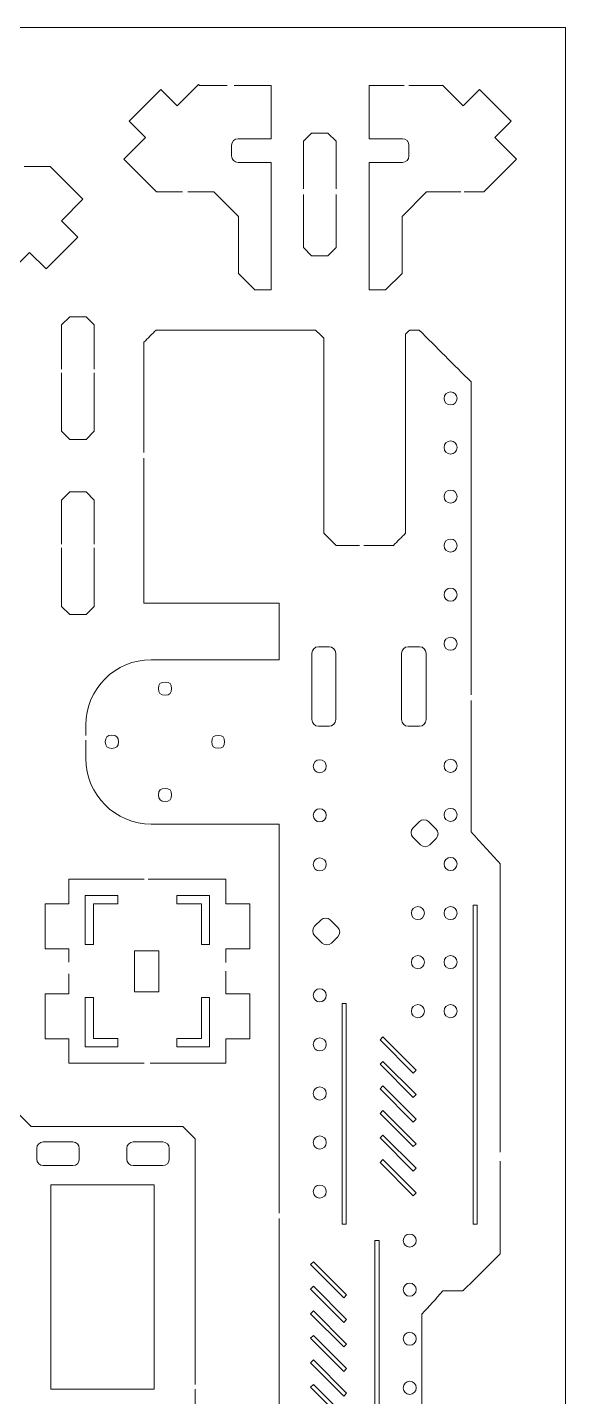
# Model space of a CAD drawing. Header units: inches. Extents: x -99 to 301, y -16 to 251.
# Drawn here: x 235.7 to 301.5, y 83.3 to 250.7 of the extents above; entities that cross this region are included whole.
import ezdxf

# ---------------------------------------------------------------- set-up
doc = ezdxf.new("R2010")
doc.units = ezdxf.units.IN
doc.header["$MEASUREMENT"] = 0
doc.layers.add('_U+68F0_U+52EE_U+934A', color=7, linetype='Continuous')
doc.layers.add('Viewport Boundary', color=7, linetype='Continuous')

# ---------------------------------------------------------------- blocks, each defined once
blk = doc.blocks.new('block 9')
at = {"layer": '_U+68F0_U+52EE_U+934A', "lineweight": 0}
for points in [[(287.44, 206.16), (287.88, 206.16), (288.24, 205.8), (288.24, 205.36), (288.24, 204.92), (287.88, 204.56), (287.44, 204.56), (287, 204.56), (286.64, 204.92), (286.64, 205.36), (286.64, 205.8), (287, 206.16), (287.44, 206.16)], [(287.44, 200.16), (287.88, 200.16), (288.24, 199.8), (288.24, 199.36), (288.24, 198.92), (287.88, 198.56), (287.44, 198.56), (287, 198.56), (286.64, 198.92), (286.64, 199.36), (286.64, 199.8), (287, 200.16), (287.44, 200.16)], [(287.44, 194.16), (287.88, 194.16), (288.24, 193.8), (288.24, 193.36), (288.24, 192.92), (287.88, 192.56), (287.44, 192.56), (287, 192.56), (286.64, 192.92), (286.64, 193.36), (286.64, 193.8), (287, 194.16), (287.44, 194.16)], [(287.44, 188.16), (287.88, 188.16), (288.24, 187.8), (288.24, 187.36), (288.24, 186.92), (287.88, 186.56), (287.44, 186.56), (287, 186.56), (286.64, 186.92), (286.64, 187.36), (286.64, 187.8), (287, 188.16), (287.44, 188.16)], [(287.44, 182.16), (287.88, 182.16), (288.24, 181.8), (288.24, 181.36), (288.24, 180.92), (287.88, 180.56), (287.44, 180.56), (287, 180.56), (286.64, 180.92), (286.64, 181.36), (286.64, 181.8), (287, 182.16), (287.44, 182.16)], [(287.44, 176.16), (287.88, 176.16), (288.24, 175.8), (288.24, 175.36), (288.24, 174.92), (287.88, 174.56), (287.44, 174.56), (287, 174.56), (286.64, 174.92), (286.64, 175.36), (286.64, 175.8), (287, 176.16), (287.44, 176.16)]]:
    blk.add_open_spline(points, degree=3, knots=[0, 0, 0, 0, 1, 1, 1, 2, 2, 2, 3, 3, 3, 4, 4, 4, 4], dxfattribs=at)
blk = doc.blocks.new('block 10')
at = {"layer": '_U+68F0_U+52EE_U+934A', "lineweight": 0}
for points in [[(287.44, 161.23), (287.88, 161.23), (288.24, 160.87), (288.24, 160.43), (288.24, 159.98), (287.88, 159.63), (287.44, 159.63), (287, 159.63), (286.64, 159.98), (286.64, 160.43), (286.64, 160.87), (287, 161.23), (287.44, 161.23)], [(287.44, 155.23), (287.88, 155.23), (288.24, 154.87), (288.24, 154.43), (288.24, 153.98), (287.88, 153.63), (287.44, 153.63), (287, 153.63), (286.64, 153.98), (286.64, 154.43), (286.64, 154.87), (287, 155.23), (287.44, 155.23)], [(287.44, 149.23), (287.88, 149.23), (288.24, 148.87), (288.24, 148.43), (288.24, 147.98), (287.88, 147.63), (287.44, 147.63), (287, 147.63), (286.64, 147.98), (286.64, 148.43), (286.64, 148.87), (287, 149.23), (287.44, 149.23)], [(287.44, 143.23), (287.88, 143.23), (288.24, 142.87), (288.24, 142.43), (288.24, 141.98), (287.88, 141.63), (287.44, 141.63), (287, 141.63), (286.64, 141.98), (286.64, 142.43), (286.64, 142.87), (287, 143.23), (287.44, 143.23)], [(287.44, 137.23), (287.88, 137.23), (288.24, 136.87), (288.24, 136.43), (288.24, 135.98), (287.88, 135.63), (287.44, 135.63), (287, 135.63), (286.64, 135.98), (286.64, 136.43), (286.64, 136.87), (287, 137.23), (287.44, 137.23)], [(287.44, 131.23), (287.88, 131.23), (288.24, 130.87), (288.24, 130.43), (288.24, 129.98), (287.88, 129.63), (287.44, 129.63), (287, 129.63), (286.64, 129.98), (286.64, 130.43), (286.64, 130.87), (287, 131.23), (287.44, 131.23)]]:
    blk.add_open_spline(points, degree=3, knots=[0, 0, 0, 0, 1, 1, 1, 2, 2, 2, 3, 3, 3, 4, 4, 4, 4], dxfattribs=at)
blk = doc.blocks.new('block 11')
at = {"layer": '_U+68F0_U+52EE_U+934A', "lineweight": 0}
for points in [[(282.44, 103.18), (282.88, 103.18), (283.24, 102.82), (283.24, 102.38), (283.24, 101.93), (282.88, 101.58), (282.44, 101.58), (282, 101.58), (281.64, 101.93), (281.64, 102.38), (281.64, 102.82), (282, 103.18), (282.44, 103.18)], [(282.44, 97.18), (282.88, 97.18), (283.24, 96.82), (283.24, 96.38), (283.24, 95.93), (282.88, 95.58), (282.44, 95.58), (282, 95.58), (281.64, 95.93), (281.64, 96.38), (281.64, 96.82), (282, 97.18), (282.44, 97.18)], [(282.44, 91.18), (282.88, 91.18), (283.24, 90.82), (283.24, 90.38), (283.24, 89.93), (282.88, 89.58), (282.44, 89.58), (282, 89.58), (281.64, 89.93), (281.64, 90.38), (281.64, 90.82), (282, 91.18), (282.44, 91.18)], [(282.44, 85.18), (282.88, 85.18), (283.24, 84.82), (283.24, 84.38), (283.24, 83.93), (282.88, 83.58), (282.44, 83.58), (282, 83.58), (281.64, 83.93), (281.64, 84.38), (281.64, 84.82), (282, 85.18), (282.44, 85.18)], [(282.44, 79.18), (282.88, 79.18), (283.24, 78.82), (283.24, 78.38), (283.24, 77.93), (282.88, 77.58), (282.44, 77.58), (282, 77.58), (281.64, 77.93), (281.64, 78.38), (281.64, 78.82), (282, 79.18), (282.44, 79.18)], [(282.44, 73.18), (282.88, 73.18), (283.24, 72.82), (283.24, 72.38), (283.24, 71.93), (282.88, 71.58), (282.44, 71.58), (282, 71.58), (281.64, 71.93), (281.64, 72.38), (281.64, 72.82), (282, 73.18), (282.44, 73.18)]]:
    blk.add_open_spline(points, degree=3, knots=[0, 0, 0, 0, 1, 1, 1, 2, 2, 2, 3, 3, 3, 4, 4, 4, 4], dxfattribs=at)
blk = doc.blocks.new('block 13')
at = {"layer": '_U+68F0_U+52EE_U+934A', "lineweight": 0}
for points in [[(271.44, 133.17), (271.88, 133.17), (272.24, 132.81), (272.24, 132.37), (272.24, 131.93), (271.88, 131.57), (271.44, 131.57), (271, 131.57), (270.64, 131.93), (270.64, 132.37), (270.64, 132.81), (271, 133.17), (271.44, 133.17)], [(271.44, 127.17), (271.88, 127.17), (272.24, 126.81), (272.24, 126.37), (272.24, 125.93), (271.88, 125.57), (271.44, 125.57), (271, 125.57), (270.64, 125.93), (270.64, 126.37), (270.64, 126.81), (271, 127.17), (271.44, 127.17)], [(271.44, 121.17), (271.88, 121.17), (272.24, 120.81), (272.24, 120.37), (272.24, 119.93), (271.88, 119.57), (271.44, 119.57), (271, 119.57), (270.64, 119.93), (270.64, 120.37), (270.64, 120.81), (271, 121.17), (271.44, 121.17)], [(271.44, 115.17), (271.88, 115.17), (272.24, 114.81), (272.24, 114.37), (272.24, 113.93), (271.88, 113.57), (271.44, 113.57), (271, 113.57), (270.64, 113.93), (270.64, 114.37), (270.64, 114.81), (271, 115.17), (271.44, 115.17)], [(271.44, 109.17), (271.88, 109.17), (272.24, 108.81), (272.24, 108.37), (272.24, 107.93), (271.88, 107.57), (271.44, 107.57), (271, 107.57), (270.64, 107.93), (270.64, 108.37), (270.64, 108.81), (271, 109.17), (271.44, 109.17)]]:
    blk.add_open_spline(points, degree=3, knots=[0, 0, 0, 0, 1, 1, 1, 2, 2, 2, 3, 3, 3, 4, 4, 4, 4], dxfattribs=at)
blk = doc.blocks.new('block 14')
at = {"layer": '_U+68F0_U+52EE_U+934A', "lineweight": 0}
for points in [[(283.44, 143.23), (283.88, 143.23), (284.24, 142.87), (284.24, 142.43), (284.24, 141.98), (283.88, 141.63), (283.44, 141.63), (283, 141.63), (282.64, 141.98), (282.64, 142.43), (282.64, 142.87), (283, 143.23), (283.44, 143.23)], [(283.44, 137.23), (283.88, 137.23), (284.24, 136.87), (284.24, 136.43), (284.24, 135.98), (283.88, 135.63), (283.44, 135.63), (283, 135.63), (282.64, 135.98), (282.64, 136.43), (282.64, 136.87), (283, 137.23), (283.44, 137.23)], [(283.44, 131.23), (283.88, 131.23), (284.24, 130.87), (284.24, 130.43), (284.24, 129.98), (283.88, 129.63), (283.44, 129.63), (283, 129.63), (282.64, 129.98), (282.64, 130.43), (282.64, 130.87), (283, 131.23), (283.44, 131.23)]]:
    blk.add_open_spline(points, degree=3, knots=[0, 0, 0, 0, 1, 1, 1, 2, 2, 2, 3, 3, 3, 4, 4, 4, 4], dxfattribs=at)
blk = doc.blocks.new('block 15')
at = {"layer": '_U+68F0_U+52EE_U+934A', "lineweight": 0}
for points in [[(271.44, 161.18), (271.88, 161.18), (272.24, 160.82), (272.24, 160.38), (272.24, 159.93), (271.88, 159.58), (271.44, 159.58), (271, 159.58), (270.64, 159.93), (270.64, 160.38), (270.64, 160.82), (271, 161.18), (271.44, 161.18)], [(271.44, 155.18), (271.88, 155.18), (272.24, 154.82), (272.24, 154.38), (272.24, 153.93), (271.88, 153.58), (271.44, 153.58), (271, 153.58), (270.64, 153.93), (270.64, 154.38), (270.64, 154.82), (271, 155.18), (271.44, 155.18)], [(271.44, 149.18), (271.88, 149.18), (272.24, 148.82), (272.24, 148.38), (272.24, 147.93), (271.88, 147.58), (271.44, 147.58), (271, 147.58), (270.64, 147.93), (270.64, 148.38), (270.64, 148.82), (271, 149.18), (271.44, 149.18)]]:
    blk.add_open_spline(points, degree=3, knots=[0, 0, 0, 0, 1, 1, 1, 2, 2, 2, 3, 3, 3, 4, 4, 4, 4], dxfattribs=at)

msp = doc.modelspace()

# ---------------------------------------------------------------- linework, layer by layer
at = {"layer": '_U+68F0_U+52EE_U+934A', "lineweight": 0}
for points in [[(254.68, 230.62), (251.5, 230.62), (247.5, 234.62), (250.14, 237.26), (248.14, 239.26), (252.02, 243.14), (254.02, 241.14), (256.61, 243.73), (256.73, 243.62), (260.14, 243.62)], [(282.35, 243.62), (286.43, 243.62), (286.46, 243.65), (288.98, 241.14), (290.98, 243.14), (294.86, 239.26), (292.86, 237.26), (295.5, 234.62), (291.5, 230.62), (289.1, 230.62)], [(269.44, 231), (269.44, 236.8), (270.44, 237.8), (272.44, 237.8), (273.44, 236.8), (273.44, 231)], [(235.3, 233.73), (238.5, 233.73), (242.5, 229.73), (239.86, 227.09), (241.86, 225.09), (237.98, 221.21), (235.98, 223.21), (230.5, 217.73), (229.9, 218.33), (218.9, 218.33)], [(265.5, 218.62), (263.5, 218.62), (261.5, 220.62), (261.5, 227.62), (258.5, 230.62), (255.32, 230.62)], [(273.44, 230.3), (273.44, 223.8), (272.44, 222.8), (270.44, 222.8), (269.44, 223.8), (269.44, 230.3)], [(288.68, 230.62), (284.5, 230.62), (281.5, 227.62), (281.5, 220.62), (279.5, 218.62), (277.5, 218.62)], [(239.88, 208.94), (239.88, 214.35), (240.88, 215.35), (242.88, 215.35), (243.88, 214.35), (243.88, 208.94)], [(243.88, 208.5), (243.88, 201.35), (242.88, 200.35), (240.88, 200.35), (239.88, 201.35), (239.88, 208.5)], [(239.88, 187.52), (239.88, 192.92), (240.88, 193.92), (242.88, 193.92), (243.88, 192.92), (243.88, 187.52)], [(243.88, 187.07), (243.88, 179.92), (242.88, 178.92), (240.88, 178.92), (239.88, 179.92), (239.88, 187.07)], [(249.99, 146.58), (240.78, 146.58), (240.78, 143.57), (237.88, 143.57), (237.88, 138.07), (240.78, 138.07), (240.78, 136.42)], [(259.98, 136.38), (259.98, 138.07), (262.88, 138.07), (262.88, 143.57), (259.98, 143.57), (259.98, 146.58), (250.45, 146.58)], [(246.78, 144.57), (246.78, 143.57), (243.78, 143.57), (243.78, 138.57), (242.78, 138.57), (242.78, 144.57), (246.78, 144.57)], [(256.98, 143.57), (253.98, 143.57), (253.98, 144.57), (257.98, 144.57), (257.98, 138.57), (256.98, 138.57), (256.98, 143.57)], [(290.69, 104.38), (290.19, 104.38), (290.19, 143.38), (290.69, 143.38), (290.69, 104.38)], [(233.15, 141.01), (233.15, 119.34), (236.15, 116.34), (254.7, 116.34), (256.2, 114.84), (256.2, 84.79)], [(251.78, 132.81), (248.78, 132.81), (248.78, 137.81), (251.78, 137.81), (251.78, 132.81)], [(240.78, 135), (240.78, 132.57), (237.88, 132.57), (237.88, 127.07), (240.78, 127.07), (240.78, 124.07), (249.99, 124.07)], [(250.71, 124.07), (259.98, 124.07), (259.98, 127.07), (262.88, 127.07), (262.88, 132.57), (259.98, 132.57), (259.98, 135.31)], [(243.78, 127.09), (246.78, 127.09), (246.78, 126.09), (242.78, 126.09), (242.78, 132.09), (243.78, 132.09), (243.78, 127.09)], [(253.98, 126.09), (253.98, 127.09), (256.98, 127.09), (256.98, 132.09), (257.98, 132.09), (257.98, 126.09), (253.98, 126.09)], [(274.69, 104.38), (274.19, 104.38), (274.19, 131.38), (274.69, 131.38), (274.69, 104.38)], [(279.16, 127.29), (283.23, 123.23), (282.87, 122.87), (278.81, 126.94), (279.16, 127.29)], [(279.16, 124.29), (283.23, 120.23), (282.87, 119.87), (278.81, 123.94), (279.16, 124.29)], [(279.16, 121.29), (283.23, 117.23), (282.87, 116.87), (278.81, 120.94), (279.16, 121.29)], [(279.16, 118.29), (283.23, 114.23), (282.87, 113.87), (278.81, 117.94), (279.16, 118.29)], [(279.16, 115.29), (283.23, 111.23), (282.87, 110.87), (278.81, 114.94), (279.16, 115.29)], [(279.16, 112.29), (283.23, 108.23), (282.87, 107.87), (278.81, 111.94), (279.16, 112.29)], [(238.58, 84.23), (251.2, 84.23), (251.2, 109.2), (238.58, 109.2), (238.58, 84.23)], [(278.69, 75.38), (278.19, 75.38), (278.19, 102.38), (278.69, 102.38), (278.69, 75.38)], [(270.66, 99.79), (274.73, 95.73), (274.37, 95.37), (270.31, 99.44), (270.66, 99.79)], [(270.66, 96.79), (274.73, 92.73), (274.37, 92.37), (270.31, 96.44), (270.66, 96.79)], [(270.66, 93.79), (274.73, 89.73), (274.37, 89.37), (270.31, 93.44), (270.66, 93.79)], [(270.66, 90.79), (274.73, 86.73), (274.37, 86.37), (270.31, 90.44), (270.66, 90.79)], [(270.66, 87.79), (274.73, 83.73), (274.37, 83.37), (270.31, 87.44), (270.66, 87.79)], [(256.2, 84.23), (256.2, 39.03), (254.7, 37.53), (244.89, 37.53)], [(270.66, 84.79), (274.73, 80.73), (274.37, 80.37), (270.31, 84.44), (270.66, 84.79)]]:
    msp.add_lwpolyline(points, dxfattribs=at)
for points, knots in [([(260.97, 243.62), (260.97, 243.62), (265.5, 243.62), (265.5, 243.62), (265.5, 243.62), (265.5, 237.12), (265.5, 237.12), (265.5, 237.12), (261.46, 237.12), (261.46, 237.12), (261.02, 237.12), (260.66, 236.76), (260.66, 236.32), (260.66, 236.32), (260.66, 235.02), (260.66, 235.02), (260.66, 234.58), (261.02, 234.22), (261.46, 234.22), (261.46, 234.22), (265.5, 234.22), (265.5, 234.22), (265.5, 234.22), (265.5, 218.62), (265.5, 218.62)], [0, 0, 0, 0, 1, 1, 1, 2, 2, 2, 3, 3, 3, 4, 4, 4, 5, 5, 5, 6, 6, 6, 7, 7, 7, 8, 8, 8, 8]), ([(277.5, 218.62), (277.5, 218.62), (277.5, 234.22), (277.5, 234.22), (277.5, 234.22), (281.55, 234.22), (281.55, 234.22), (282, 234.22), (282.35, 234.58), (282.35, 235.02), (282.35, 235.02), (282.35, 236.32), (282.35, 236.32), (282.35, 236.76), (282, 237.12), (281.55, 237.12), (281.55, 237.12), (277.5, 237.12), (277.5, 237.12), (277.5, 237.12), (277.5, 243.62), (277.5, 243.62), (277.5, 243.62), (281.75, 243.62), (281.75, 243.62)], [0, 0, 0, 0, 1, 1, 1, 2, 2, 2, 3, 3, 3, 4, 4, 4, 5, 5, 5, 6, 6, 6, 7, 7, 7, 8, 8, 8, 8]), ([(249.94, 198.73), (249.94, 203.22), (249.94, 207.72), (249.94, 212.22), (250.44, 212.72), (250.94, 213.22), (251.44, 213.72), (257.94, 213.72), (264.44, 213.72), (270.94, 213.72), (271.27, 213.39), (271.6, 213.06), (271.94, 212.72), (271.94, 204.77), (271.94, 196.82), (271.94, 188.88), (272.44, 188.38), (272.94, 187.88), (273.44, 187.38), (274.25, 187.38), (275.5, 187.38), (276.31, 187.38)], [0, 0, 0, 0, 1, 1, 1, 2, 2, 2, 3, 3, 3, 4, 4, 4, 5, 5, 5, 6, 6, 6, 7, 7, 7, 7]), ([(276.84, 187.38), (278.04, 187.38), (279.24, 187.38), (280.44, 187.38), (280.94, 187.88), (281.44, 188.38), (281.94, 188.88), (281.94, 196.99), (281.94, 205.11), (281.94, 213.22), (282.1, 213.39), (282.27, 213.56), (282.44, 213.72), (282.82, 213.72), (283.21, 213.72), (283.59, 213.72), (285.71, 211.61), (287.82, 209.49), (289.94, 207.38), (289.94, 194.63), (289.94, 181.88), (289.94, 169.13)], [0, 0, 0, 0, 1, 1, 1, 2, 2, 2, 3, 3, 3, 4, 4, 4, 5, 5, 5, 6, 6, 6, 7, 7, 7, 7]), ([(242.85, 164.13), (242.85, 164.55), (242.85, 164.98), (242.85, 165.41), (242.85, 169.83), (246.43, 173.41), (250.85, 173.41), (256.06, 173.41), (261.28, 173.41), (266.5, 173.41), (266.5, 175.72), (266.5, 178.03), (266.5, 180.34), (260.98, 180.34), (255.46, 180.34), (249.94, 180.34), (249.94, 186.04), (249.94, 192.35), (249.94, 198.04)], [0, 0, 0, 0, 1, 1, 1, 2, 2, 2, 3, 3, 3, 4, 4, 4, 5, 5, 5, 6, 6, 6, 6]), ([(273.39, 174.19), (273.39, 174.19), (273.39, 166.08), (273.39, 166.08), (273.39, 165.63), (273.03, 165.28), (272.59, 165.28), (272.59, 165.28), (271.29, 165.28), (271.29, 165.28), (270.85, 165.28), (270.49, 165.63), (270.49, 166.08), (270.49, 166.08), (270.49, 174.19), (270.49, 174.19), (270.49, 174.63), (270.85, 174.99), (271.29, 174.99), (271.29, 174.99), (272.59, 174.99), (272.59, 174.99), (273.03, 174.99), (273.39, 174.63), (273.39, 174.19)], [0, 0, 0, 0, 1, 1, 1, 2, 2, 2, 3, 3, 3, 4, 4, 4, 5, 5, 5, 6, 6, 6, 7, 7, 7, 8, 8, 8, 8]), ([(284.44, 174.19), (284.44, 174.19), (284.44, 166.08), (284.44, 166.08), (284.44, 165.63), (284.08, 165.28), (283.64, 165.28), (283.64, 165.28), (282.24, 165.28), (282.24, 165.28), (281.8, 165.28), (281.44, 165.63), (281.44, 166.08), (281.44, 166.08), (281.44, 174.19), (281.44, 174.19), (281.44, 174.63), (281.8, 174.99), (282.24, 174.99), (282.24, 174.99), (283.64, 174.99), (283.64, 174.99), (284.08, 174.99), (284.44, 174.63), (284.44, 174.19)], [0, 0, 0, 0, 1, 1, 1, 2, 2, 2, 3, 3, 3, 4, 4, 4, 5, 5, 5, 6, 6, 6, 7, 7, 7, 8, 8, 8, 8]), ([(251.72, 169.88), (251.72, 170.45), (251.96, 170.68), (252.53, 170.68), (253.1, 170.68), (253.34, 170.45), (253.34, 169.88), (253.34, 169.3), (253.1, 169.07), (252.53, 169.07), (251.96, 169.07), (251.72, 169.3), (251.72, 169.88)], [0, 0, 0, 0, 1, 1, 1, 2, 2, 2, 3, 3, 3, 4, 4, 4, 4]), ([(289.94, 168.42), (289.94, 163.29), (289.94, 157.51), (289.94, 152.38), (291.12, 151.07), (292.31, 149.77), (293.5, 148.46), (293.5, 136.93), (293.5, 125.4), (293.5, 113.87)], [0, 0, 0, 0, 1, 1, 1, 2, 2, 2, 3, 3, 3, 3]), ([(246.03, 164.18), (246.6, 164.18), (246.83, 163.94), (246.83, 163.38), (246.83, 162.81), (246.6, 162.57), (246.03, 162.57), (245.47, 162.57), (245.23, 162.81), (245.23, 163.38), (245.23, 163.94), (245.47, 164.18), (246.03, 164.18)], [0, 0, 0, 0, 1, 1, 1, 2, 2, 2, 3, 3, 3, 4, 4, 4, 4]), ([(259.03, 164.16), (259.59, 164.16), (259.82, 163.93), (259.82, 163.38), (259.82, 162.82), (259.59, 162.59), (259.03, 162.59), (258.48, 162.59), (258.25, 162.82), (258.25, 163.38), (258.25, 163.93), (258.48, 164.16), (259.03, 164.16)], [0, 0, 0, 0, 1, 1, 1, 2, 2, 2, 3, 3, 3, 4, 4, 4, 4]), ([(266.5, 105.73), (266.5, 121.59), (266.5, 137.45), (266.5, 153.31), (261.28, 153.31), (256.06, 153.31), (250.85, 153.31), (246.43, 153.31), (242.85, 156.9), (242.85, 161.31), (242.85, 161.78), (242.85, 163.09), (242.85, 163.56)], [0, 0, 0, 0, 1, 1, 1, 2, 2, 2, 3, 3, 3, 4, 4, 4, 4]), ([(251.74, 156.88), (251.74, 157.44), (251.97, 157.67), (252.53, 157.67), (253.09, 157.67), (253.33, 157.44), (253.33, 156.88), (253.33, 156.31), (253.09, 156.08), (252.53, 156.08), (251.97, 156.08), (251.74, 156.31), (251.74, 156.88)], [0, 0, 0, 0, 1, 1, 1, 2, 2, 2, 3, 3, 3, 4, 4, 4, 4]), ([(285.67, 151.56), (285.67, 151.56), (284.9, 150.78), (284.9, 150.78), (284.58, 150.47), (284.08, 150.47), (283.76, 150.78), (283.76, 150.78), (282.84, 151.7), (282.84, 151.7), (282.53, 152.01), (282.53, 152.52), (282.84, 152.83), (282.84, 152.83), (283.62, 153.61), (283.62, 153.61), (283.93, 153.92), (284.44, 153.92), (284.75, 153.61), (284.75, 153.61), (285.67, 152.69), (285.67, 152.69), (285.99, 152.38), (285.99, 151.87), (285.67, 151.56)], [0, 0, 0, 0, 1, 1, 1, 2, 2, 2, 3, 3, 3, 4, 4, 4, 5, 5, 5, 6, 6, 6, 7, 7, 7, 8, 8, 8, 8]), ([(272.73, 141.59), (272.73, 141.59), (273.65, 140.67), (273.65, 140.67), (273.96, 140.36), (273.96, 139.85), (273.65, 139.54), (273.65, 139.54), (272.87, 138.76), (272.87, 138.76), (272.56, 138.45), (272.06, 138.45), (271.74, 138.76), (271.74, 138.76), (270.82, 139.68), (270.82, 139.68), (270.51, 139.99), (270.51, 140.5), (270.82, 140.81), (270.82, 140.81), (271.6, 141.59), (271.6, 141.59), (271.91, 141.9), (272.42, 141.9), (272.73, 141.59)], [0, 0, 0, 0, 1, 1, 1, 2, 2, 2, 3, 3, 3, 4, 4, 4, 5, 5, 5, 6, 6, 6, 7, 7, 7, 8, 8, 8, 8]), ([(241.25, 111.55), (241.25, 111.55), (237.65, 111.55), (237.65, 111.55), (237.21, 111.55), (236.85, 111.9), (236.85, 112.35), (236.85, 112.35), (236.85, 113.65), (236.85, 113.65), (236.85, 114.09), (237.21, 114.45), (237.65, 114.45), (237.65, 114.45), (241.25, 114.45), (241.25, 114.45), (241.7, 114.45), (242.05, 114.09), (242.05, 113.65), (242.05, 113.65), (242.05, 112.35), (242.05, 112.35), (242.05, 111.9), (241.7, 111.55), (241.25, 111.55)], [0, 0, 0, 0, 1, 1, 1, 2, 2, 2, 3, 3, 3, 4, 4, 4, 5, 5, 5, 6, 6, 6, 7, 7, 7, 8, 8, 8, 8]), ([(253.05, 113.65), (253.05, 113.65), (253.05, 112.35), (253.05, 112.35), (253.05, 111.9), (252.7, 111.55), (252.25, 111.55), (252.25, 111.55), (248.65, 111.55), (248.65, 111.55), (248.21, 111.55), (247.85, 111.9), (247.85, 112.35), (247.85, 112.35), (247.85, 113.65), (247.85, 113.65), (247.85, 114.09), (248.21, 114.45), (248.65, 114.45), (248.65, 114.45), (252.25, 114.45), (252.25, 114.45), (252.7, 114.45), (253.05, 114.09), (253.05, 113.65)], [0, 0, 0, 0, 1, 1, 1, 2, 2, 2, 3, 3, 3, 4, 4, 4, 5, 5, 5, 6, 6, 6, 7, 7, 7, 8, 8, 8, 8]), ([(293.5, 112.1), (293.5, 108.17), (293.5, 104.69), (293.5, 100.76), (291.98, 99.25), (290.47, 97.73), (288.95, 96.22), (288.13, 96.22), (287.31, 96.22), (286.5, 96.22), (285.64, 95.27), (284.79, 94.32), (283.94, 93.38), (283.94, 87.53), (283.94, 81.69), (283.94, 75.85)], [0, 0, 0, 0, 1, 1, 1, 2, 2, 2, 3, 3, 3, 4, 4, 4, 5, 5, 5, 5]), ([(266.5, 53.73), (266.5, 54.46), (266.5, 55.2), (266.5, 55.93), (267.64, 57.08), (268.79, 58.23), (269.94, 59.38), (269.94, 64.71), (269.94, 70.04), (269.94, 75.38), (268.79, 76.52), (267.64, 77.67), (266.5, 78.82), (266.5, 87.14), (266.5, 96.76), (266.5, 105.07)], [0, 0, 0, 0, 1, 1, 1, 2, 2, 2, 3, 3, 3, 4, 4, 4, 5, 5, 5, 5])]:
    msp.add_open_spline(points, degree=3, knots=knots, dxfattribs=at)
msp.add_open_spline([(293.5, 113.87), (293.5, 113.65), (293.5, 113.43), (293.5, 113.21)], degree=3, dxfattribs=at)
at = {"layer": 'Viewport Boundary', "lineweight": 0}
msp.add_lwpolyline([(301.5, 20.73), (-98.5, 20.73), (-98.5, 250.73), (301.5, 250.73), (301.5, 20.73)], dxfattribs=at)

# ---------------------------------------------------------------- block references
at = {"layer": '_U+68F0_U+52EE_U+934A'}
for name in ['block 9', 'block 15', 'block 10', 'block 14', 'block 13', 'block 11']:
    msp.add_blockref(name, (0, 0), dxfattribs=at)

doc.saveas('drawing.dxf')
